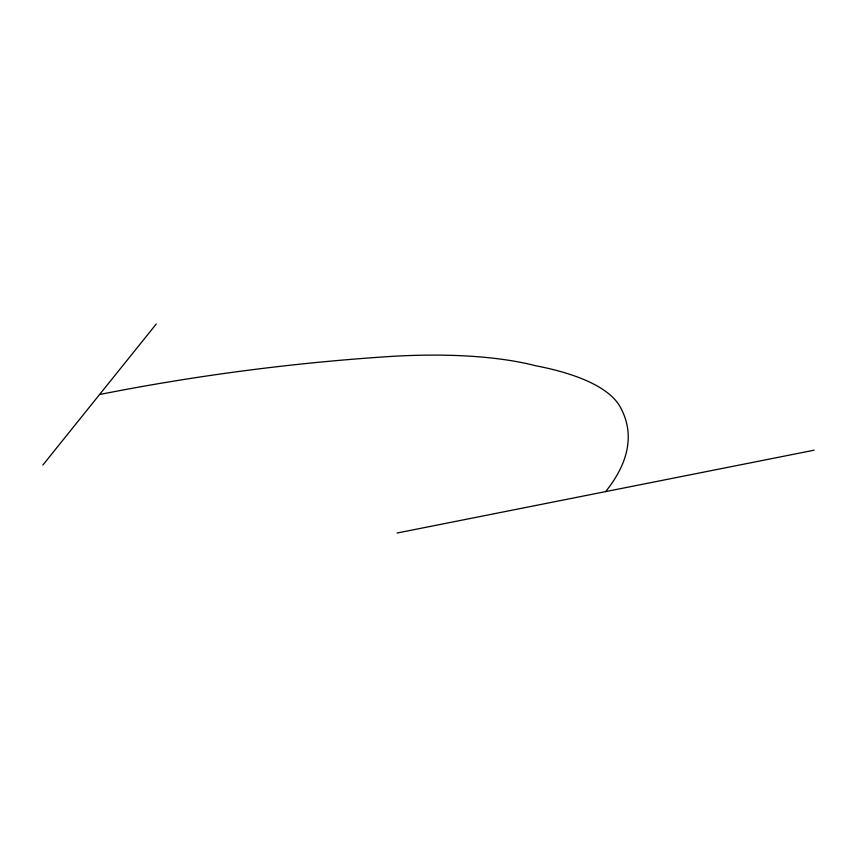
<?xml version="1.0" encoding="UTF-8"?>
<svg xmlns="http://www.w3.org/2000/svg" width="857" height="857" viewBox="0 0 857 857"><rect width="100%" height="100%" fill="white"/><g stroke="black" fill="none" stroke-linecap="round" stroke-linejoin="round"><path stroke-width="1.29" d="M42.85 465.072L156.295 323.967M397.08 533.033L814.15 450.193M99.573 394.52A687.25 207.801 -7.4 0 1 386.882 356.694A246.43 74.516 -7.4 0 1 535.721 365.757A306.924 92.802 -7.4 0 1 620.168 406.871A647.228 195.707 -7.4 0 1 605.61 491.618"/></g></svg>
